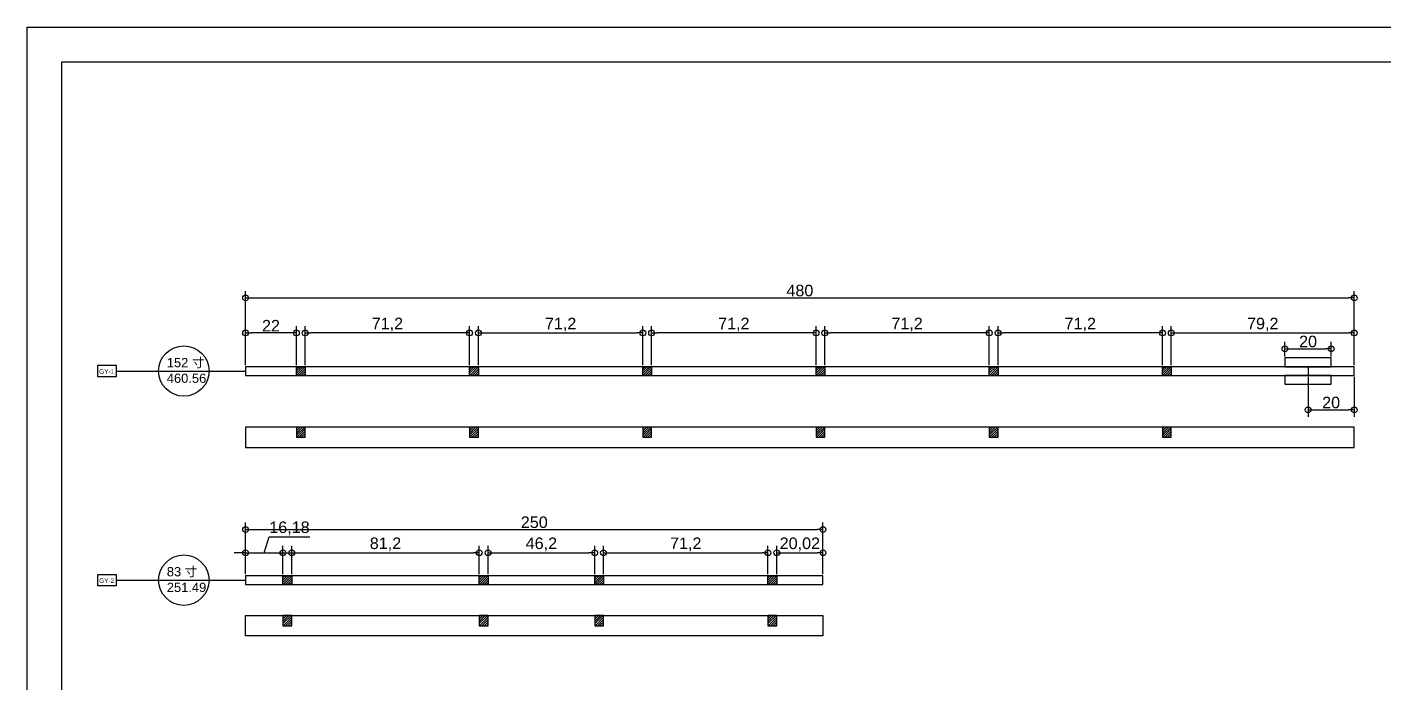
# Model space of a CAD drawing. Header units: millimetres. Extents: x -2666 to 6286, y -11880 to 4849.
# Drawn here: x 1925 to 2513, y -946 to -662 of the extents above; entities that cross this region are included whole.
import ezdxf

# ---------------------------------------------------------------- set-up
doc = ezdxf.new("R2010")
doc.units = ezdxf.units.MM
doc.layers.add('default', color=11, linetype='Continuous', plot=False)
for name, color, linetype in [('dim', 244, 'Continuous'), ('榫接', 5, 'Continuous'), ('編號標示', 30, 'Continuous'), ('預框', 7, 'Continuous')]:
    doc.layers.add(name, color=color, linetype=linetype)
doc.styles.get("Standard").update_dxf_attribs({"font": 'arial.ttf'})
doc.dimstyles.new('ISO-25', dxfattribs={"dimtxt": 5, "dimasz": 2.5, "dimexe": 3, "dimexo": 0.625, "dimtad": 1, "dimtxsty": 'Standard', "dimblk": 'ORIGIN', "dimcen": 2.5, "dimadec": 0, "dimazin": 0, "dimtfac": 1, "dimtmove": 1, "dimatfit": 1, "dimldrblk": 'ORIGIN', "dimfxl": 0, "dimarcsym": 0})
pattern_1 = [(45, (86.085, 425.96494), (-0.5, 0.5), [])]

# ---------------------------------------------------------------- blocks, each defined once
blk = doc.blocks.new('_Origin')
at = {"color": 0, "linetype": 'ByBlock', "lineweight": -2}
blk.add_line((0, 0), (-1, 0), dxfattribs=at)
blk.add_circle((0, 0), 0.5, dxfattribs=at)
blk = doc.blocks.new('*D138')
at = {"layer": 'Defpoints', "color": 0}
for p in [(2499.74, -779.21), (2019.74, -808.96), (2499.74, -808.96)]:
    blk.add_point(p, dxfattribs=at)
at = {"layer": 'dim', "color": 0, "lineweight": -2}
for p, q in [((2019.74, -808.33), (2019.74, -776.21)), ((2022.24, -779.21), (2497.24, -779.21)), ((2499.74, -808.33), (2499.74, -776.21))]:
    blk.add_line(p, q, dxfattribs=at)
at = {"layer": 'dim', "color": 0, "lineweight": -2, "xscale": 2.5, "yscale": 2.5, "zscale": 2.5, "rotation": 180}
blk.add_blockref('_Origin', (2019.74, -779.21), dxfattribs=at)
at = {"layer": 'dim', "color": 0, "lineweight": -2, "xscale": 2.5, "yscale": 2.5, "zscale": 2.5}
blk.add_blockref('_Origin', (2499.74, -779.21), dxfattribs=at)
at = {"layer": 'dim', "color": 0, "insert": (2259.74, -776.03), "char_height": 5, "attachment_point": 5}
blk.add_mtext('480', dxfattribs=at)
blk = doc.blocks.new('*D139')
at = {"layer": 'Defpoints', "color": 0}
for p in [(2345.54, -794.37), (2345.54, -808.96), (2416.74, -808.96)]:
    blk.add_point(p, dxfattribs=at)
at = {"layer": 'dim', "color": 0, "lineweight": -2}
for p, q in [((2345.54, -808.33), (2345.54, -791.37)), ((2416.74, -808.33), (2416.74, -791.37)), ((2414.24, -794.37), (2348.04, -794.37))]:
    blk.add_line(p, q, dxfattribs=at)
at = {"layer": 'dim', "color": 0, "lineweight": -2, "xscale": 2.5, "yscale": 2.5, "zscale": 2.5, "rotation": 180}
blk.add_blockref('_Origin', (2345.54, -794.37), dxfattribs=at)
at = {"layer": 'dim', "color": 0, "lineweight": -2, "xscale": 2.5, "yscale": 2.5, "zscale": 2.5}
blk.add_blockref('_Origin', (2416.74, -794.37), dxfattribs=at)
at = {"layer": 'dim', "color": 0, "insert": (2381.14, -790.74), "char_height": 5, "attachment_point": 5}
blk.add_mtext('71,2', dxfattribs=at)
blk = doc.blocks.new('*D140')
at = {"layer": 'Defpoints', "color": 0}
for p in [(2270.54, -794.37), (2270.54, -808.96), (2341.74, -808.96)]:
    blk.add_point(p, dxfattribs=at)
at = {"layer": 'dim', "color": 0, "lineweight": -2}
for p, q in [((2270.54, -808.33), (2270.54, -791.37)), ((2341.74, -808.33), (2341.74, -791.37)), ((2339.24, -794.37), (2273.04, -794.37))]:
    blk.add_line(p, q, dxfattribs=at)
at = {"layer": 'dim', "color": 0, "lineweight": -2, "xscale": 2.5, "yscale": 2.5, "zscale": 2.5, "rotation": 180}
blk.add_blockref('_Origin', (2270.54, -794.37), dxfattribs=at)
at = {"layer": 'dim', "color": 0, "lineweight": -2, "xscale": 2.5, "yscale": 2.5, "zscale": 2.5}
blk.add_blockref('_Origin', (2341.74, -794.37), dxfattribs=at)
at = {"layer": 'dim', "color": 0, "insert": (2306.14, -790.74), "char_height": 5, "attachment_point": 5}
blk.add_mtext('71,2', dxfattribs=at)
blk = doc.blocks.new('*D141')
at = {"layer": 'Defpoints', "color": 0}
for p in [(2195.54, -794.37), (2195.54, -808.96), (2266.74, -808.96)]:
    blk.add_point(p, dxfattribs=at)
at = {"layer": 'dim', "color": 0, "lineweight": -2}
for p, q in [((2195.54, -808.33), (2195.54, -791.37)), ((2266.74, -808.33), (2266.74, -791.37)), ((2264.24, -794.37), (2198.04, -794.37))]:
    blk.add_line(p, q, dxfattribs=at)
at = {"layer": 'dim', "color": 0, "lineweight": -2, "xscale": 2.5, "yscale": 2.5, "zscale": 2.5, "rotation": 180}
blk.add_blockref('_Origin', (2195.54, -794.37), dxfattribs=at)
at = {"layer": 'dim', "color": 0, "lineweight": -2, "xscale": 2.5, "yscale": 2.5, "zscale": 2.5}
blk.add_blockref('_Origin', (2266.74, -794.37), dxfattribs=at)
at = {"layer": 'dim', "color": 0, "insert": (2231.14, -790.74), "char_height": 5, "attachment_point": 5}
blk.add_mtext('71,2', dxfattribs=at)
blk = doc.blocks.new('*D142')
at = {"layer": 'Defpoints', "color": 0}
for p in [(2191.74, -794.37), (2120.54, -808.96), (2191.74, -808.96)]:
    blk.add_point(p, dxfattribs=at)
at = {"layer": 'dim', "color": 0, "lineweight": -2}
for p, q in [((2120.54, -808.33), (2120.54, -791.37)), ((2191.74, -808.33), (2191.74, -791.37)), ((2123.04, -794.37), (2189.24, -794.37))]:
    blk.add_line(p, q, dxfattribs=at)
at = {"layer": 'dim', "color": 0, "lineweight": -2, "xscale": 2.5, "yscale": 2.5, "zscale": 2.5, "rotation": 180}
blk.add_blockref('_Origin', (2120.54, -794.37), dxfattribs=at)
at = {"layer": 'dim', "color": 0, "lineweight": -2, "xscale": 2.5, "yscale": 2.5, "zscale": 2.5}
blk.add_blockref('_Origin', (2191.74, -794.37), dxfattribs=at)
at = {"layer": 'dim', "color": 0, "insert": (2156.14, -790.74), "char_height": 5, "attachment_point": 5}
blk.add_mtext('71,2', dxfattribs=at)
blk = doc.blocks.new('*D143')
at = {"layer": 'Defpoints', "color": 0}
for p in [(2045.54, -794.37), (2045.54, -808.96), (2116.74, -808.96)]:
    blk.add_point(p, dxfattribs=at)
at = {"layer": 'dim', "color": 0, "lineweight": -2}
for p, q in [((2045.54, -808.33), (2045.54, -791.37)), ((2116.74, -808.33), (2116.74, -791.37)), ((2114.24, -794.37), (2048.04, -794.37))]:
    blk.add_line(p, q, dxfattribs=at)
at = {"layer": 'dim', "color": 0, "lineweight": -2, "xscale": 2.5, "yscale": 2.5, "zscale": 2.5, "rotation": 180}
blk.add_blockref('_Origin', (2045.54, -794.37), dxfattribs=at)
at = {"layer": 'dim', "color": 0, "lineweight": -2, "xscale": 2.5, "yscale": 2.5, "zscale": 2.5}
blk.add_blockref('_Origin', (2116.74, -794.37), dxfattribs=at)
at = {"layer": 'dim', "color": 0, "insert": (2081.14, -790.74), "char_height": 5, "attachment_point": 5}
blk.add_mtext('71,2', dxfattribs=at)
blk = doc.blocks.new('*D144')
at = {"layer": 'Defpoints', "color": 0}
for p in [(2019.74, -794.37), (2019.74, -808.96), (2041.74, -808.96)]:
    blk.add_point(p, dxfattribs=at)
at = {"layer": 'dim', "color": 0, "lineweight": -2}
for p, q in [((2019.74, -808.33), (2019.74, -791.37)), ((2041.74, -808.33), (2041.74, -791.37)), ((2039.24, -794.37), (2022.24, -794.37))]:
    blk.add_line(p, q, dxfattribs=at)
at = {"layer": 'dim', "color": 0, "lineweight": -2, "xscale": 2.5, "yscale": 2.5, "zscale": 2.5, "rotation": 180}
blk.add_blockref('_Origin', (2019.74, -794.37), dxfattribs=at)
at = {"layer": 'dim', "color": 0, "lineweight": -2, "xscale": 2.5, "yscale": 2.5, "zscale": 2.5}
blk.add_blockref('_Origin', (2041.74, -794.37), dxfattribs=at)
at = {"layer": 'dim', "color": 0, "insert": (2030.74, -791.23), "char_height": 5, "attachment_point": 5}
blk.add_mtext('22', dxfattribs=at)
blk = doc.blocks.new('*D145')
at = {"layer": 'Defpoints', "color": 0}
for p in [(2269.74, -879.48), (2019.74, -899.48), (2269.74, -899.48)]:
    blk.add_point(p, dxfattribs=at)
at = {"layer": 'dim', "color": 0, "lineweight": -2}
for p, q in [((2019.74, -898.85), (2019.74, -876.48)), ((2022.24, -879.48), (2267.24, -879.48)), ((2269.74, -898.85), (2269.74, -876.48))]:
    blk.add_line(p, q, dxfattribs=at)
at = {"layer": 'dim', "color": 0, "lineweight": -2, "xscale": 2.5, "yscale": 2.5, "zscale": 2.5, "rotation": 180}
blk.add_blockref('_Origin', (2019.74, -879.48), dxfattribs=at)
at = {"layer": 'dim', "color": 0, "lineweight": -2, "xscale": 2.5, "yscale": 2.5, "zscale": 2.5}
blk.add_blockref('_Origin', (2269.74, -879.48), dxfattribs=at)
at = {"layer": 'dim', "color": 0, "insert": (2144.74, -876.31), "char_height": 5, "attachment_point": 5}
blk.add_mtext('250', dxfattribs=at)
blk = doc.blocks.new('*D146')
at = {"layer": 'Defpoints', "color": 0}
for p in [(2035.91, -889.51), (2019.74, -899.48), (2035.91, -899.48)]:
    blk.add_point(p, dxfattribs=at)
at = {"layer": 'dim', "color": 0, "lineweight": -2}
for p, q in [((2019.74, -898.85), (2019.74, -886.51)), ((2027.82, -889.51), (2029.91, -882.57)), ((2029.91, -882.57), (2047.57, -882.57)), ((2035.91, -898.85), (2035.91, -886.51)), ((2017.24, -889.51), (2014.74, -889.51)), ((2019.74, -889.51), (2035.91, -889.51)), ((2019.74, -889.51), (2035.91, -889.51)), ((2038.41, -889.51), (2040.91, -889.51))]:
    blk.add_line(p, q, dxfattribs=at)
at = {"layer": 'dim', "color": 0, "lineweight": -2, "xscale": 2.5, "yscale": 2.5, "zscale": 2.5}
blk.add_blockref('_Origin', (2019.74, -889.51), dxfattribs=at)
at = {"layer": 'dim', "color": 0, "lineweight": -2, "xscale": 2.5, "yscale": 2.5, "zscale": 2.5, "rotation": 180}
blk.add_blockref('_Origin', (2035.91, -889.51), dxfattribs=at)
at = {"layer": 'dim', "color": 0, "insert": (2038.74, -878.94), "char_height": 5, "attachment_point": 5}
blk.add_mtext('16,18', dxfattribs=at)
blk = doc.blocks.new('*D147')
at = {"layer": 'Defpoints', "color": 0}
for p in [(2120.91, -889.51), (2039.71, -899.48), (2120.91, -899.48)]:
    blk.add_point(p, dxfattribs=at)
at = {"layer": 'dim', "color": 0, "lineweight": -2}
for p, q in [((2039.71, -898.85), (2039.71, -886.51)), ((2120.91, -898.85), (2120.91, -886.51)), ((2042.21, -889.51), (2118.41, -889.51))]:
    blk.add_line(p, q, dxfattribs=at)
at = {"layer": 'dim', "color": 0, "lineweight": -2, "xscale": 2.5, "yscale": 2.5, "zscale": 2.5, "rotation": 180}
blk.add_blockref('_Origin', (2039.71, -889.51), dxfattribs=at)
at = {"layer": 'dim', "color": 0, "lineweight": -2, "xscale": 2.5, "yscale": 2.5, "zscale": 2.5}
blk.add_blockref('_Origin', (2120.91, -889.51), dxfattribs=at)
at = {"layer": 'dim', "color": 0, "insert": (2080.31, -885.88), "char_height": 5, "attachment_point": 5}
blk.add_mtext('81,2', dxfattribs=at)
blk = doc.blocks.new('*D148')
at = {"layer": 'Defpoints', "color": 0}
for p in [(2170.91, -889.51), (2124.71, -899.48), (2170.91, -899.48)]:
    blk.add_point(p, dxfattribs=at)
at = {"layer": 'dim', "color": 0, "lineweight": -2}
for p, q in [((2124.71, -898.85), (2124.71, -886.51)), ((2170.91, -898.85), (2170.91, -886.51)), ((2127.21, -889.51), (2168.41, -889.51))]:
    blk.add_line(p, q, dxfattribs=at)
at = {"layer": 'dim', "color": 0, "lineweight": -2, "xscale": 2.5, "yscale": 2.5, "zscale": 2.5, "rotation": 180}
blk.add_blockref('_Origin', (2124.71, -889.51), dxfattribs=at)
at = {"layer": 'dim', "color": 0, "lineweight": -2, "xscale": 2.5, "yscale": 2.5, "zscale": 2.5}
blk.add_blockref('_Origin', (2170.91, -889.51), dxfattribs=at)
at = {"layer": 'dim', "color": 0, "insert": (2147.81, -885.88), "char_height": 5, "attachment_point": 5}
blk.add_mtext('46,2', dxfattribs=at)
blk = doc.blocks.new('*D149')
at = {"layer": 'Defpoints', "color": 0}
for p in [(2245.91, -889.51), (2174.71, -899.48), (2245.91, -899.48)]:
    blk.add_point(p, dxfattribs=at)
at = {"layer": 'dim', "color": 0, "lineweight": -2}
for p, q in [((2174.71, -898.85), (2174.71, -886.51)), ((2245.91, -898.85), (2245.91, -886.51)), ((2177.21, -889.51), (2243.41, -889.51))]:
    blk.add_line(p, q, dxfattribs=at)
at = {"layer": 'dim', "color": 0, "lineweight": -2, "xscale": 2.5, "yscale": 2.5, "zscale": 2.5, "rotation": 180}
blk.add_blockref('_Origin', (2174.71, -889.51), dxfattribs=at)
at = {"layer": 'dim', "color": 0, "lineweight": -2, "xscale": 2.5, "yscale": 2.5, "zscale": 2.5}
blk.add_blockref('_Origin', (2245.91, -889.51), dxfattribs=at)
at = {"layer": 'dim', "color": 0, "insert": (2210.31, -885.88), "char_height": 5, "attachment_point": 5}
blk.add_mtext('71,2', dxfattribs=at)
blk = doc.blocks.new('*D150')
at = {"layer": 'Defpoints', "color": 0}
for p in [(2269.74, -889.51), (2249.71, -899.48), (2269.74, -899.48)]:
    blk.add_point(p, dxfattribs=at)
at = {"layer": 'dim', "color": 0, "lineweight": -2}
for p, q in [((2249.71, -898.85), (2249.71, -886.51)), ((2269.74, -898.85), (2269.74, -886.51)), ((2252.21, -889.51), (2267.24, -889.51))]:
    blk.add_line(p, q, dxfattribs=at)
at = {"layer": 'dim', "color": 0, "lineweight": -2, "xscale": 2.5, "yscale": 2.5, "zscale": 2.5, "rotation": 180}
blk.add_blockref('_Origin', (2249.71, -889.51), dxfattribs=at)
at = {"layer": 'dim', "color": 0, "lineweight": -2, "xscale": 2.5, "yscale": 2.5, "zscale": 2.5}
blk.add_blockref('_Origin', (2269.74, -889.51), dxfattribs=at)
at = {"layer": 'dim', "color": 0, "insert": (2259.72, -885.88), "char_height": 5, "attachment_point": 5}
blk.add_mtext('20,02', dxfattribs=at)
blk = doc.blocks.new('*D206')
at = {"layer": 'Defpoints', "color": 0}
for p in [(2499.74, -794.37), (2420.54, -808.96), (2499.74, -808.96)]:
    blk.add_point(p, dxfattribs=at)
at = {"layer": 'dim', "color": 0, "lineweight": -2}
for p, q in [((2420.54, -808.33), (2420.54, -791.37)), ((2499.74, -808.33), (2499.74, -791.37)), ((2423.04, -794.37), (2497.24, -794.37))]:
    blk.add_line(p, q, dxfattribs=at)
at = {"layer": 'dim', "color": 0, "lineweight": -2, "xscale": 2.5, "yscale": 2.5, "zscale": 2.5, "rotation": 180}
blk.add_blockref('_Origin', (2420.54, -794.37), dxfattribs=at)
at = {"layer": 'dim', "color": 0, "lineweight": -2, "xscale": 2.5, "yscale": 2.5, "zscale": 2.5}
blk.add_blockref('_Origin', (2499.74, -794.37), dxfattribs=at)
at = {"layer": 'dim', "color": 0, "insert": (2460.14, -790.74), "char_height": 5, "attachment_point": 5}
blk.add_mtext('79,2', dxfattribs=at)
blk = doc.blocks.new('*D207')
at = {"layer": 'Defpoints', "color": 0}
for p in [(2479.74, -812.76), (2499.74, -812.76), (2499.74, -827.68)]:
    blk.add_point(p, dxfattribs=at)
at = {"layer": 'dim', "color": 0, "lineweight": -2}
for p, q in [((2479.74, -813.38), (2479.74, -830.68)), ((2499.74, -813.38), (2499.74, -830.68)), ((2482.24, -827.68), (2497.24, -827.68))]:
    blk.add_line(p, q, dxfattribs=at)
at = {"layer": 'dim', "color": 0, "lineweight": -2, "xscale": 2.5, "yscale": 2.5, "zscale": 2.5, "rotation": 180}
blk.add_blockref('_Origin', (2479.74, -827.68), dxfattribs=at)
at = {"layer": 'dim', "color": 0, "lineweight": -2, "xscale": 2.5, "yscale": 2.5, "zscale": 2.5}
blk.add_blockref('_Origin', (2499.74, -827.68), dxfattribs=at)
at = {"layer": 'dim', "color": 0, "insert": (2489.74, -824.5), "char_height": 5, "attachment_point": 5}
blk.add_mtext('20', dxfattribs=at)
blk = doc.blocks.new('*D208')
at = {"layer": 'Defpoints', "color": 0}
for p in [(2489.74, -801.26), (2469.74, -805.16), (2489.74, -805.16)]:
    blk.add_point(p, dxfattribs=at)
at = {"layer": 'dim', "color": 0, "lineweight": -2}
for p, q in [((2469.74, -804.53), (2469.74, -798.26)), ((2489.74, -804.53), (2489.74, -798.26)), ((2472.24, -801.26), (2487.24, -801.26))]:
    blk.add_line(p, q, dxfattribs=at)
at = {"layer": 'dim', "color": 0, "lineweight": -2, "xscale": 2.5, "yscale": 2.5, "zscale": 2.5, "rotation": 180}
blk.add_blockref('_Origin', (2469.74, -801.26), dxfattribs=at)
at = {"layer": 'dim', "color": 0, "lineweight": -2, "xscale": 2.5, "yscale": 2.5, "zscale": 2.5}
blk.add_blockref('_Origin', (2489.74, -801.26), dxfattribs=at)
at = {"layer": 'dim', "color": 0, "insert": (2479.74, -798.09), "char_height": 5, "attachment_point": 5}
blk.add_mtext('20', dxfattribs=at)

msp = doc.modelspace()

# ---------------------------------------------------------------- hatches: boundary and pattern name
at = {"layer": '榫接'}
h = msp.add_hatch(dxfattribs=at)
h.set_pattern_fill('JIS_WOOD', color=256, style=0)
h.set_pattern_definition([(45, (-43.09275, -2128.644), (-0.5, 0.5), [])])
h.paths.add_polyline_path([(2041.735, -812.759), (2045.535, -812.759), (2045.535, -808.959), (2041.735, -808.959)])
h = msp.add_hatch(dxfattribs=at)
h.set_pattern_fill('JIS_WOOD', color=256, style=0)
h.set_pattern_definition([(45, (31.9095, -2128.644), (-0.5, 0.5), [])])
h.paths.add_polyline_path([(2116.737, -812.759), (2120.537, -812.759), (2120.537, -808.959), (2116.737, -808.959)])
h = msp.add_hatch(dxfattribs=at)
h.set_pattern_fill('JIS_WOOD', color=256, style=0)
h.set_pattern_definition([(45, (106.90725, -2128.644), (-0.5, 0.5), [])])
h.paths.add_polyline_path([(2191.735, -812.759), (2195.535, -812.759), (2195.535, -808.959), (2191.735, -808.959)])
h = msp.add_hatch(dxfattribs=at)
h.set_pattern_fill('JIS_WOOD', color=256, style=0)
h.set_pattern_definition([(45, (181.90725, -2128.644), (-0.5, 0.5), [])])
h.paths.add_polyline_path([(2266.735, -812.759), (2270.535, -812.759), (2270.535, -808.959), (2266.735, -808.959)])
h = msp.add_hatch(dxfattribs=at)
h.set_pattern_fill('JIS_WOOD', color=256, style=0)
h.set_pattern_definition([(45, (256.90725, -2128.644), (-0.5, 0.5), [])])
h.paths.add_polyline_path([(2341.735, -812.759), (2345.535, -812.759), (2345.535, -808.959), (2341.735, -808.959)])
h = msp.add_hatch(dxfattribs=at)
h.set_pattern_fill('JIS_WOOD', color=256, style=0)
h.set_pattern_definition([(45, (331.90725, -2128.644), (-0.5, 0.5), [])])
h.paths.add_polyline_path([(2416.735, -812.759), (2420.535, -812.759), (2420.535, -808.959), (2416.735, -808.959)])
h = msp.add_hatch(dxfattribs=at)
h.set_pattern_fill('JIS_WOOD', color=256, style=0)
h.set_pattern_definition([(45, (-43.09275, 412.4951), (-0.5, 0.5), [])])
h.paths.add_polyline_path([(2045.535, -839.534), (2045.535, -835.084), (2041.735, -835.084), (2041.735, -839.534)])
h.paths.add_polyline_path([(2120.537, -839.534), (2120.537, -835.084), (2116.737, -835.084), (2116.737, -839.534)])
h.paths.add_polyline_path([(2270.535, -839.534), (2270.535, -835.084), (2266.735, -835.084), (2266.735, -839.534)])
h.paths.add_polyline_path([(2195.535, -839.534), (2195.535, -835.084), (2191.735, -835.084), (2191.735, -839.534)])
h.paths.add_polyline_path([(2420.535, -839.534), (2420.535, -835.084), (2416.735, -835.084), (2416.735, -839.534)])
h.paths.add_polyline_path([(2345.535, -839.534), (2345.535, -835.084), (2341.735, -835.084), (2341.735, -839.534)])
h = msp.add_hatch(dxfattribs=at)
h.set_pattern_fill('JIS_WOOD', color=256, style=0)
h.set_pattern_definition([(45, (-48.915, -2219.16185), (-0.5, 0.5), [])])
h.paths.add_polyline_path([(2035.913, -903.277), (2039.713, -903.277), (2039.713, -899.477), (2035.913, -899.477)])
h = msp.add_hatch(dxfattribs=at)
h.set_pattern_fill('JIS_WOOD', color=256, style=0)
h.set_pattern_definition([(45, (36.085, -2219.16185), (-0.5, 0.5), [])])
h.paths.add_polyline_path([(2120.913, -903.277), (2124.713, -903.277), (2124.713, -899.477), (2120.913, -899.477)])
h = msp.add_hatch(dxfattribs=at)
h.set_pattern_fill('JIS_WOOD', color=256, style=0)
h.set_pattern_definition([(45, (86.085, -2219.16185), (-0.5, 0.5), [])])
h.paths.add_polyline_path([(2170.913, -903.277), (2174.713, -903.277), (2174.713, -899.477), (2170.913, -899.477)])
h = msp.add_hatch(dxfattribs=at)
h.set_pattern_fill('JIS_WOOD', color=256, style=0)
h.set_pattern_definition([(45, (161.085, -2219.16185), (-0.5, 0.5), [])])
h.paths.add_polyline_path([(2245.913, -903.277), (2249.713, -903.277), (2249.713, -899.477), (2245.913, -899.477)])
h = msp.add_hatch(dxfattribs=at)
h.set_pattern_fill('JIS_WOOD', color=256, style=0)
h.set_pattern_definition(pattern_1)
h.paths.add_polyline_path([(2039.713, -921.083), (2039.713, -916.633), (2035.913, -916.633), (2035.913, -921.083)])
h = msp.add_hatch(dxfattribs=at)
h.set_pattern_fill('JIS_WOOD', color=256, style=0)
h.set_pattern_definition(pattern_1)
h.paths.add_polyline_path([(2124.713, -921.083), (2124.713, -916.633), (2120.913, -916.633), (2120.913, -921.083)])
h = msp.add_hatch(dxfattribs=at)
h.set_pattern_fill('JIS_WOOD', color=256, style=0)
h.set_pattern_definition(pattern_1)
h.paths.add_polyline_path([(2174.713, -921.083), (2174.713, -916.633), (2170.913, -916.633), (2170.913, -921.083)])
h = msp.add_hatch(dxfattribs=at)
h.set_pattern_fill('JIS_WOOD', color=256, style=0)
h.set_pattern_definition(pattern_1)
h.paths.add_polyline_path([(2249.713, -921.083), (2249.713, -916.633), (2245.913, -916.633), (2245.913, -921.083)])

# ---------------------------------------------------------------- linework, layer by layer
for p, q in [((2019.735, -808.959), (2019.735, -812.759)), ((2479.735, -808.959), (2479.735, -812.759))]:
    msp.add_line(p, q)
for points in [[(2479.735, -808.959), (2489.735, -808.959), (2489.735, -805.159), (2469.735, -805.159), (2469.735, -808.959)], [(2479.735, -816.559), (2489.735, -816.559), (2489.735, -812.759), (2469.735, -812.759), (2469.735, -816.559)], [(2269.735, -916.633), (2269.735, -925.533), (2019.735, -925.533), (2019.735, -916.633), (2269.735, -916.633)]]:
    msp.add_lwpolyline(points, close=True)
msp.add_lwpolyline([(2019.735, -835.084), (2019.735, -843.984), (2499.735, -843.984), (2499.735, -835.084), (2019.735, -835.084)])
for centre in [(1993.012, -810.859), (1993.012, -901.377)]:
    msp.add_circle(centre, 10.911)
at = {"layer": 'default'}
for points in [[(2816.162, -661.982), (2816.162, -1291.982), (1925.162, -1291.982), (1925.162, -661.982)], [(2801.162, -676.982), (2801.162, -1276.982), (1940.162, -1276.982), (1940.162, -676.982)]]:
    msp.add_lwpolyline(points, close=True, dxfattribs=at)
at = {"layer": '榫接'}
for points in [[(2041.735, -808.959), (2045.535, -808.959), (2045.535, -812.759), (2041.735, -812.759)], [(2116.737, -808.959), (2120.537, -808.959), (2120.537, -812.759), (2116.737, -812.759)], [(2191.735, -808.959), (2195.535, -808.959), (2195.535, -812.759), (2191.735, -812.759)], [(2266.735, -808.959), (2270.535, -808.959), (2270.535, -812.759), (2266.735, -812.759)], [(2341.735, -808.959), (2345.535, -808.959), (2345.535, -812.759), (2341.735, -812.759)], [(2416.735, -808.959), (2420.535, -808.959), (2420.535, -812.759), (2416.735, -812.759)], [(2035.913, -899.477), (2039.713, -899.477), (2039.713, -903.277), (2035.913, -903.277)], [(2120.913, -899.477), (2124.713, -899.477), (2124.713, -903.277), (2120.913, -903.277)], [(2170.913, -899.477), (2174.713, -899.477), (2174.713, -903.277), (2170.913, -903.277)], [(2245.913, -899.477), (2249.713, -899.477), (2249.713, -903.277), (2245.913, -903.277)]]:
    msp.add_lwpolyline(points, close=True, dxfattribs=at)
for points in [[(2045.535, -839.534), (2045.535, -835.084), (2041.735, -835.084), (2041.735, -839.534), (2045.535, -839.534)], [(2120.537, -839.534), (2120.537, -835.084), (2116.737, -835.084), (2116.737, -839.534), (2120.537, -839.534)], [(2195.535, -839.534), (2195.535, -835.084), (2191.735, -835.084), (2191.735, -839.534), (2195.535, -839.534)], [(2270.535, -839.534), (2270.535, -835.084), (2266.735, -835.084), (2266.735, -839.534), (2270.535, -839.534)], [(2345.535, -839.534), (2345.535, -835.084), (2341.735, -835.084), (2341.735, -839.534), (2345.535, -839.534)], [(2420.535, -839.534), (2420.535, -835.084), (2416.735, -835.084), (2416.735, -839.534), (2420.535, -839.534)], [(2039.713, -921.083), (2039.713, -916.633), (2035.913, -916.633), (2035.913, -921.083), (2039.713, -921.083)], [(2124.713, -921.083), (2124.713, -916.633), (2120.913, -916.633), (2120.913, -921.083), (2124.713, -921.083)], [(2174.713, -921.083), (2174.713, -916.633), (2170.913, -916.633), (2170.913, -921.083), (2174.713, -921.083)], [(2249.713, -921.083), (2249.713, -916.633), (2245.913, -916.633), (2245.913, -921.083), (2249.713, -921.083)]]:
    msp.add_lwpolyline(points, dxfattribs=at)
at = {"layer": '編號標示'}
for p, q in [((1963.734, -810.859), (2019.735, -810.859)), ((1963.731, -901.377), (2019.735, -901.377))]:
    msp.add_line(p, q, dxfattribs=at)
for points in [[(1955.734, -813.359), (1955.734, -808.359), (1963.734, -808.359), (1963.734, -813.359)], [(1955.731, -903.877), (1955.731, -898.877), (1963.731, -898.877), (1963.731, -903.877)]]:
    msp.add_lwpolyline(points, close=True, dxfattribs=at)
at = {"layer": '預框'}
for points in [[(2019.735, -808.959), (2019.735, -812.759), (2499.735, -812.759), (2499.735, -808.959), (2019.735, -808.959)], [(2019.735, -899.477), (2019.735, -903.277), (2269.735, -903.277), (2269.735, -899.477), (2019.735, -899.477)]]:
    msp.add_lwpolyline(points, dxfattribs=at)

# ---------------------------------------------------------------- texts
at = {"layer": '編號標示'}
for s, height, p in [('152 寸', 4, (1985.633, -809.191)), ('GY-1', 2, (1956.338, -812.056)), ('460.56', 4, (1985.633, -815.966)), ('83 寸', 4, (1985.633, -899.708)), ('GY-2', 2, (1956.336, -902.574)), ('251.49', 4, (1985.633, -906.484))]:
    msp.add_text(s, height=height, dxfattribs=at).set_placement(p)

# ---------------------------------------------------------------- dimensions: what is measured, and where the dimension line sits
at = {"layer": 'dim'}
for base, p1, p2, picture, middle in [((2499.735, -779.211), (2019.735, -808.959), (2499.735, -808.959), '*D138', (2259.735, -776.033)), ((2019.735, -794.369), (2041.735, -808.959), (2019.735, -808.959), '*D144', (2030.735, -791.234)), ((2045.535, -794.369), (2116.737, -808.959), (2045.535, -808.959), '*D143', (2081.136, -790.739)), ((2191.735, -794.369), (2120.537, -808.959), (2191.735, -808.959), '*D142', (2156.136, -790.739)), ((2195.535, -794.369), (2266.735, -808.959), (2195.535, -808.959), '*D141', (2231.135, -790.739)), ((2270.535, -794.369), (2341.735, -808.959), (2270.535, -808.959), '*D140', (2306.135, -790.739)), ((2345.535, -794.369), (2416.735, -808.959), (2345.535, -808.959), '*D139', (2381.135, -790.739)), ((2499.735, -794.369), (2420.535, -808.959), (2499.735, -808.959), '*D206', (2460.135, -790.739)), ((2489.735, -801.264), (2469.735, -805.159), (2489.735, -805.159), '*D208', (2479.735, -798.086)), ((2499.735, -827.676), (2479.735, -812.759), (2499.735, -812.759), '*D207', (2489.735, -824.498)), ((2269.735, -879.484), (2019.735, -899.477), (2269.735, -899.477), '*D145', (2144.735, -876.306)), ((2035.913, -889.509), (2019.735, -899.477), (2035.913, -899.477), '*D146', (2030.532, -878.937)), ((2120.913, -889.509), (2039.713, -899.477), (2120.913, -899.477), '*D147', (2080.313, -885.879)), ((2170.913, -889.509), (2124.713, -899.477), (2170.913, -899.477), '*D148', (2147.813, -885.879)), ((2245.913, -889.509), (2174.713, -899.477), (2245.913, -899.477), '*D149', (2210.313, -885.879)), ((2269.735, -889.509), (2249.713, -899.477), (2269.735, -899.477), '*D150', (2259.724, -885.879))]:
    dim = msp.add_linear_dim(base=base, p1=p1, p2=p2, dimstyle='ISO-25', dxfattribs=at)
    dim.commit()
    dim.dimension.update_dxf_attribs({"geometry": picture, "text_midpoint": middle})

doc.saveas('drawing.dxf')
